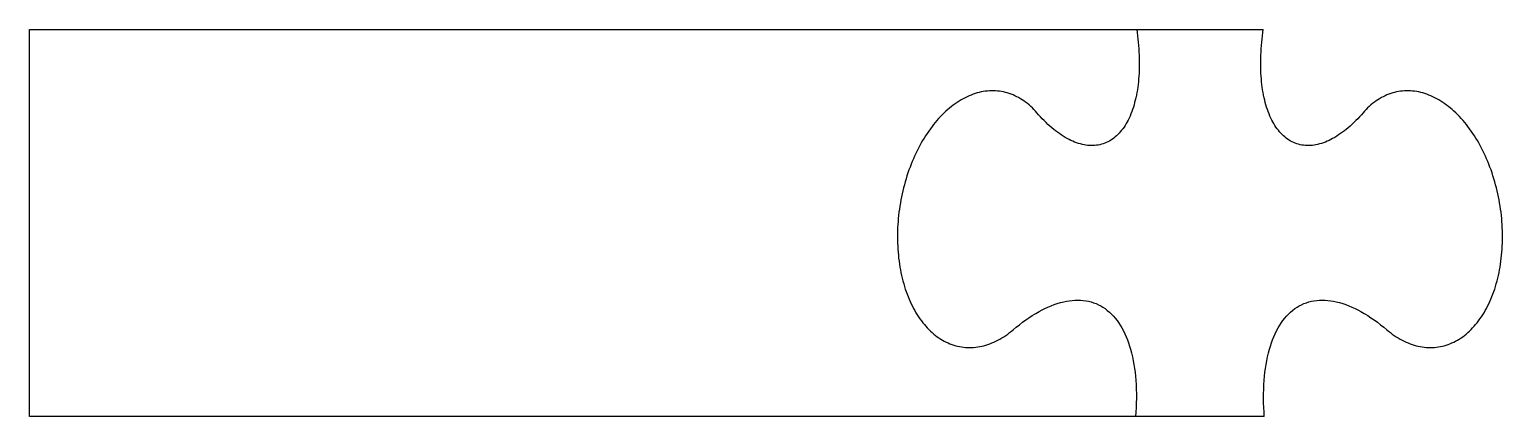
# Model space of a CAD drawing. Extents: x 0 to 190, y 0 to 50.
import ezdxf

# ---------------------------------------------------------------- set-up
doc = ezdxf.new("R2010")
doc.units = 0
doc.layers.add('1', color=7, linetype='CONTINUOUS')

msp = doc.modelspace()

# ---------------------------------------------------------------- linework, layer by layer
at = {"layer": '1', "color": 7, "linetype": 'CONTINUOUS'}
msp.add_lwpolyline([(159.23015, 0), (142.63889, 0), (142.63889, 0), (0, 0), (0, 0), (0, 50), (0, 50), (142.70858, 50), (142.70858, 50), (159.09721, 50)], dxfattribs=at)
for points in [[(142.771835, 50, -0.026744), (143.085458, 46.678813, -0.031179), (143.022177, 43.588528, -0.038541), (142.584298, 40.841749, -0.050229), (141.787776, 38.538562, -0.067355), (140.661635, 36.762891, -0.087034), (139.246908, 35.579437, -0.097312), (137.595146, 35.031323, -0.088204), (135.766536, 35.138521, -0.068683), (133.827707, 35.897124, -0.051212), (131.849306, 37.279492, -0.039177), (129.903423, 39.235253, -0.039177)], [(171.965617, 39.235253, -0.039177), (170.019734, 37.279492, -0.051212), (168.041333, 35.897124, -0.068683), (166.102504, 35.138521, -0.088204), (164.273894, 35.031323, -0.097312), (162.622132, 35.579437, -0.087034), (161.207405, 36.762891, -0.067355), (160.081264, 38.538562, -0.050229), (159.284742, 40.841749, -0.038541), (158.846863, 43.588528, -0.031179), (158.783582, 46.678813, -0.026744), (159.097205, 50, -0.026744)], [(129.903424, 39.235254, 0.062406), (128.221401, 40.764646, 0.071776), (126.332267, 41.72091, 0.076103), (124.306918, 42.068159, 0.0727), (122.221363, 41.793362, 0.063718), (120.15387, 40.906831, 0.053521), (118.18203, 39.441836, 0.044869), (116.379842, 37.453358, 0.038514), (114.81494, 35.01602, 0.03429), (113.546053, 32.221292, 0.031844), (112.620801, 29.174058, 0.030914), (112.073906, 25.988674, 0.031391), (111.925893, 22.784685, 0.033332), (112.182317, 19.682331, 0.036953), (112.833555, 16.79804, 0.042592), (113.855166, 14.240055, 0.050528), (115.208811, 12.104374, 0.060418), (116.843689, 10.471145, 0.070231), (118.698446, 9.401663, 0.075852), (120.703475, 8.936061, 0.073912), (122.78353, 9.091816, 0.065658), (124.86055, 9.86308, 0.055405), (126.856587, 11.220909, 0.055405)], [(175.012453, 11.220909, 0.055405), (177.00849, 9.86308, 0.065658), (179.08551, 9.091816, 0.073912), (181.165565, 8.936061, 0.075852), (183.170594, 9.401663, 0.070231), (185.025351, 10.471145, 0.060418), (186.660229, 12.104374, 0.050528), (188.013874, 14.240055, 0.042592), (189.035485, 16.79804, 0.036953), (189.686723, 19.682331, 0.033332), (189.943147, 22.784685, 0.031391), (189.795134, 25.988674, 0.030914), (189.248239, 29.174058, 0.031844), (188.322987, 32.221292, 0.03429), (187.0541, 35.01602, 0.038514), (185.489198, 37.453358, 0.044869), (183.68701, 39.441836, 0.053521), (181.71517, 40.906831, 0.063718), (179.647677, 41.793362, 0.0727), (177.562122, 42.068159, 0.076103), (175.536773, 41.72091, 0.071776), (173.647639, 40.764646, 0.062406), (171.965616, 39.235254, 0.062406)], [(126.856586, 11.220909, -0.049415), (130.188335, 13.566292, -0.070311), (133.360331, 14.829011, -0.097982), (136.237903, 14.955456, -0.11376), (138.698879, 13.94026, -0.098727), (140.638777, 11.826522, -0.071033), (141.975233, 8.703985, -0.049879), (142.651509, 4.70522, -0.037), (142.638892, 0, -0.037)], [(159.230148, 0, -0.037), (159.217531, 4.70522, -0.049879), (159.893807, 8.703985, -0.071033), (161.230263, 11.826522, -0.098727), (163.170161, 13.94026, -0.11376), (165.631137, 14.955456, -0.097982), (168.508709, 14.829011, -0.070311), (171.680705, 13.566292, -0.049415), (175.012454, 11.220909, -0.049415)]]:
    msp.add_lwpolyline(points, format="xyb", dxfattribs=at)

doc.saveas('drawing.dxf')
